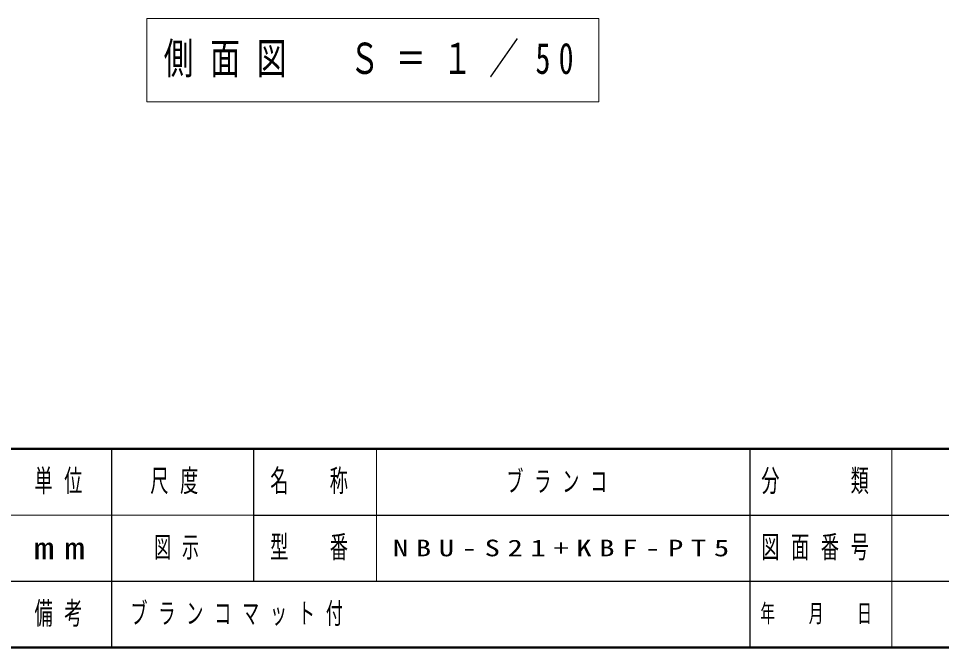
# Model space of a CAD drawing. Units: millimetres on the paper, scale 1:50. Extents: x -365 to 0, y -19 to 257.
# Drawn here: x -207.3 to -109.7, y 0 to 66.5 of the extents above; entities that cross this region are included whole.
import ezdxf

# ---------------------------------------------------------------- set-up
doc = ezdxf.new("R2010")
doc.units = ezdxf.units.MM
doc.layers.add('LY_1', color=7, linetype='Continuous', lineweight=25)
doc.styles.add('ＭＳ ゴシック', font='')
doc.styles.get('ＭＳ ゴシック').set_extended_font_data('MS Gothic')

msp = doc.modelspace()

# ---------------------------------------------------------------- linework, layer by layer
at = {"layer": 'LY_1', "lineweight": 13}
for p, q in [((-193.778, 66.457), (-193.778, 57.657)), ((-145.978, 66.457), (-193.778, 66.457)), ((-145.978, 57.657), (-145.978, 66.457)), ((-193.778, 57.657), (-145.978, 57.657)), ((-169.5, 21), (-169.5, 7)), ((-115, 21), (-115, 0)), ((-237.5, 14), (-182.5, 14))]:
    msp.add_line(p, q, dxfattribs=at)
at = {"layer": 'LY_1', "lineweight": 50}
for p, q in [((-365, 21), (0, 21)), ((-365, 0), (0, 0))]:
    msp.add_line(p, q, dxfattribs=at)
at = {"layer": 'LY_1'}
for p, q in [((-197.5, 21), (-197.5, 7)), ((-182.5, 21), (-182.5, 7)), ((-130, 21), (-130, 0)), ((-182.5, 14), (-70, 14)), ((-237.5, 7), (0, 7)), ((-197.5, 7), (-197.5, 0))]:
    msp.add_line(p, q, dxfattribs=at)

# ---------------------------------------------------------------- texts
at = {"layer": 'LY_1', "style": 'ＭＳ ゴシック'}
for s, insert, char_height, attachment_point in [('\\T1.56;\\W0.7;側面図\u3000Ｓ＝１／50', (-169.878, 62.057), 3.299, 5), ('\\T1.64;\\W0.6;単位', (-202.5, 17.5), 2.346, 5), ('\\T1.64;\\W0.6;尺度', (-190.25, 17.5), 2.346, 5), ('\\T1.64;\\W0.6;名\u3000称', (-176, 17.5), 2.346, 5), ('\\T1.64;\\W0.6;ブランコ', (-155.75, 17.5), 2.199, 4), ('\\T1.64;\\W0.6;分\u3000\u3000類', (-122.5, 17.5), 2.346, 5), ('\\T1.64;\\W0.6;図示', (-193, 10.5), 2.199, 4), ('\\T1.64;\\W0.6;型\u3000番', (-176, 10.5), 2.346, 5), ('\\T1.64;\\W0.6;図面番号', (-122.5, 10.5), 2.346, 5), ('\\T1.5;\\W1.35;mm', (-202.5, 10.5), 2.346, 5), ('\\T1.5;\\W1.35;NBU-S21+KBF-PT5', (-167.75, 10.5), 1.76, 4), ('\\T1.64;\\W0.6;備考', (-202.5, 3.5), 2.346, 5), ('\\T1.64;\\W0.6;ブランコマット付', (-195.5, 3.5), 2.199, 4), ('\\T1.64;\\W0.6;年\u3000月\u3000日', (-122.5, 3.5), 1.906, 5)]:
    msp.add_mtext(s, dxfattribs=dict(at, insert=insert, char_height=char_height, attachment_point=attachment_point))

doc.saveas('drawing.dxf')
